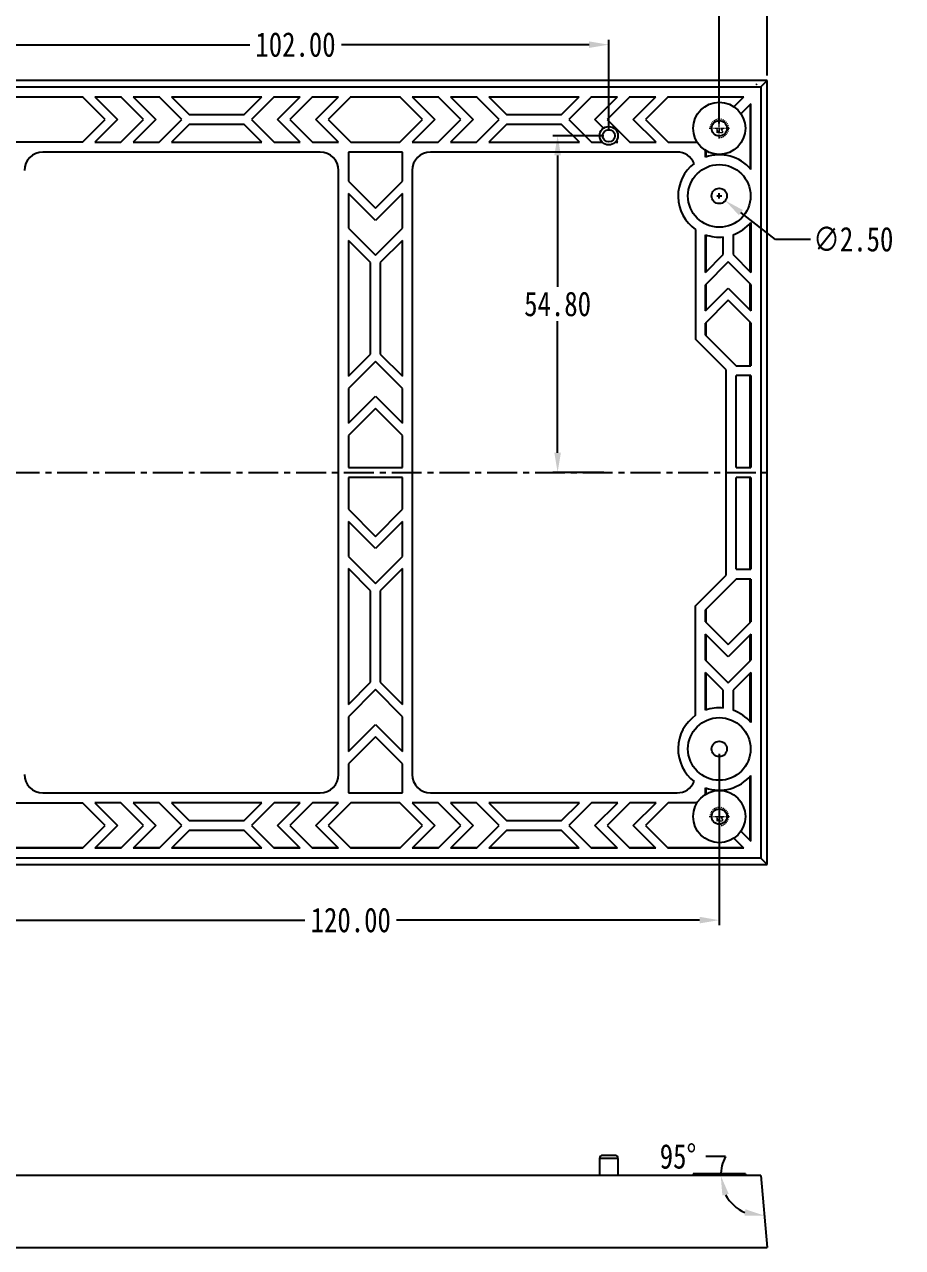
# Model space of a CAD drawing. Header units: inches. Extents: x -421 to 495, y -313 to 296.
# Drawn here: x -138 to 5, y -9.5 to 189.5 of the extents above; entities that cross this region are included whole.
import ezdxf

# ---------------------------------------------------------------- set-up
doc = ezdxf.new("R2010")
doc.units = ezdxf.units.IN
doc.header["$LTSCALE"] = 2.574606
doc.header["$MEASUREMENT"] = 0
doc.header["$PDMODE"] = 3
doc.header["$PDSIZE"] = 0.3125
doc.linetypes.add('CENTER', pattern=[0.6, 0.375, -0.075, 0.075, -0.075])
doc.linetypes.add('HIDDEN', pattern=[0.2, 0.1, -0.1])
doc.layers.get('0').update_dxf_attribs({"linetype": 'CONTINUOUS'})
doc.layers.get('Defpoints').update_dxf_attribs({"linetype": 'CONTINUOUS'})
doc.layers.add('dim', color=82, linetype='CONTINUOUS', lineweight=9)
doc.layers.add('screw', color=33, linetype='CONTINUOUS', lineweight=13)
doc.styles.get("Standard").update_dxf_attribs({"font": 'txt', "width": 0.8})
doc.styles.add('TXT', font='txt.shx', dxfattribs={"bigfont": 'gbcbig.shx'})
doc.dimstyles.get("Standard").update_dxf_attribs({"dimtxt": 0.15625, "dimasz": 0.1875, "dimexe": 0.18, "dimexo": 0.0625, "dimgap": 0.09, "dimtad": 0, "dimtih": 1, "dimtoh": 1, "dimzin": 4, "dimdsep": 46, "dimtxsty": 'Standard', "dimcen": 0.09, "dimadec": 0, "dimazin": 0, "dimtp": 0.01, "dimtm": 0.01, "dimtfac": 1, "dimtofl": 0, "dimtmove": 0, "dimatfit": 3, "dimfxl": 1, "dimtolj": 1, "dimtzin": 4, "dimarcsym": 0})

# ---------------------------------------------------------------- blocks, each defined once
blk = doc.blocks.new('screw_m3_g')
at = {"layer": 'screw', "color": 1, "linetype": 'CENTER', "ltscale": 0.591935}
for p, q in [((-1.65, 0), (1.65, 0)), ((0, -1.65), (0, 1.65))]:
    blk.add_line(p, q, dxfattribs=at)
at = {"layer": 'screw', "color": 33, "linetype": 'HIDDEN', "ltscale": 0.591935}
blk.add_circle((0, 0), 1.25, dxfattribs=at)
at = {"layer": 'screw', "color": 92, "linetype": 'HIDDEN', "ltscale": 0.591935}
blk.add_arc((0, 0), 1.5, 270, 180, dxfattribs=at)
at = {"layer": 'screw', "color": 6, "style": 'TXT'}
blk.add_text('M3', height=0.6, dxfattribs=at).set_placement((-0.51, -0.75))
blk = doc.blocks.new('*D1')
at = {"layer": 'Defpoints', "color": 0}
for p in [(-42.86, 186.26), (-144.86, 172.65), (-42.86, 171.45)]:
    blk.add_point(p, dxfattribs=at)
at = {"layer": 'dim', "color": 0, "lineweight": -2}
for p, q in [((-144.86, 173.45), (-144.86, 187.06)), ((-141.66, 186.26), (-101.32, 186.26)), ((-46.06, 186.26), (-86.39, 186.26)), ((-42.86, 172.25), (-42.86, 187.06))]:
    blk.add_line(p, q, dxfattribs=at)
at = {"layer": 'dim', "color": 0}
for points in [[(-141.66, 186.79), (-141.66, 185.73), (-144.86, 186.26)], [(-46.06, 186.79), (-46.06, 185.73), (-42.86, 186.26)]]:
    blk.add_solid(points, dxfattribs=at)
at = {"layer": 'dim', "color": 0, "insert": (-93.86, 186.26), "char_height": 4, "attachment_point": 5}
blk.add_mtext('\\A1;102.00', dxfattribs=at)
blk = doc.blocks.new('*D2')
at = {"layer": 'Defpoints', "color": 0}
for p in [(-24.86, 193.56), (-144.86, 172.65), (-24.86, 172.65)]:
    blk.add_point(p, dxfattribs=at)
at = {"layer": 'dim', "color": 0, "lineweight": -2}
for p, q in [((-144.86, 173.45), (-144.86, 194.36)), ((-141.66, 193.56), (-92.32, 193.56)), ((-28.06, 193.56), (-77.39, 193.56)), ((-24.86, 173.45), (-24.86, 194.36))]:
    blk.add_line(p, q, dxfattribs=at)
at = {"layer": 'dim', "color": 0}
for points in [[(-141.66, 194.09), (-141.66, 193.02), (-144.86, 193.56)], [(-28.06, 194.09), (-28.06, 193.02), (-24.86, 193.56)]]:
    blk.add_solid(points, dxfattribs=at)
at = {"layer": 'dim', "color": 0, "insert": (-84.86, 193.56), "char_height": 4, "attachment_point": 5}
blk.add_mtext('\\A1;120.00', dxfattribs=at)
blk = doc.blocks.new('*D3')
at = {"layer": 'Defpoints', "color": 0}
for p in [(-24.86, 71.65), (-144.86, 52.85), (-144.86, 43.79)]:
    blk.add_point(p, dxfattribs=at)
at = {"layer": 'dim', "color": 0, "lineweight": -2}
for p, q in [((-24.86, 70.85), (-24.86, 43)), ((-144.86, 52.05), (-144.86, 43)), ((-141.66, 43.79), (-92.32, 43.79)), ((-28.06, 43.79), (-77.39, 43.79))]:
    blk.add_line(p, q, dxfattribs=at)
at = {"layer": 'dim', "color": 0}
for points in [[(-141.66, 44.33), (-141.66, 43.26), (-144.86, 43.79)], [(-28.06, 44.33), (-28.06, 43.26), (-24.86, 43.79)]]:
    blk.add_solid(points, dxfattribs=at)
at = {"layer": 'dim', "color": 0, "insert": (-84.86, 43.79), "char_height": 4, "attachment_point": 5}
blk.add_mtext('\\A1;120.00', dxfattribs=at)
blk = doc.blocks.new('*D7')
at = {"layer": 'Defpoints', "color": 0}
for p in [(-17.06, 204.37), (-272.66, 180.45), (-17.06, 180.45)]:
    blk.add_point(p, dxfattribs=at)
at = {"layer": 'dim', "color": 0, "lineweight": -2}
for p, q in [((-272.66, 181.25), (-272.66, 205.16)), ((-17.06, 181.25), (-17.06, 205.16)), ((-269.46, 204.37), (-158.24, 204.37)), ((-20.26, 204.37), (-131.47, 204.37))]:
    blk.add_line(p, q, dxfattribs=at)
at = {"layer": 'dim', "color": 0}
for points in [[(-269.46, 204.9), (-269.46, 203.83), (-272.66, 204.37)], [(-20.26, 204.9), (-20.26, 203.83), (-17.06, 204.37)]]:
    blk.add_solid(points, dxfattribs=at)
at = {"layer": 'dim', "color": 0, "insert": (-144.86, 204.37), "char_height": 4, "attachment_point": 5}
blk.add_mtext('\\A1;255.60{\\H2.400000;\\S+0.300^ -0.200;}', dxfattribs=at)
blk = doc.blocks.new('*D13')
at = {"layer": 'Defpoints', "color": 0}
for p in [(-42.86, 171.45), (-51.18, 116.65), (-42.86, 116.65)]:
    blk.add_point(p, dxfattribs=at)
at = {"layer": 'dim', "color": 0, "lineweight": -2}
for p, q in [((-43.66, 171.45), (-51.98, 171.45)), ((-51.18, 168.25), (-51.18, 146.85)), ((-51.18, 119.85), (-51.18, 141.25)), ((-43.66, 116.65), (-51.98, 116.65))]:
    blk.add_line(p, q, dxfattribs=at)
at = {"layer": 'dim', "color": 0}
for points in [[(-51.71, 168.25), (-50.65, 168.25), (-51.18, 171.45)], [(-51.71, 119.85), (-50.65, 119.85), (-51.18, 116.65)]]:
    blk.add_solid(points, dxfattribs=at)
at = {"layer": 'dim', "color": 0, "insert": (-51.18, 144.05), "char_height": 4, "attachment_point": 5}
blk.add_mtext('\\A1;54.80', dxfattribs=at)
blk = doc.blocks.new('*D18')
at = {"layer": 'Defpoints', "color": 0}
for p in [(-271.63, 2.21), (-18.08, 2.21), (-18.08, 2.21), (-21.01, -3.63), (-17.06, -9.49)]:
    blk.add_point(p, dxfattribs=at)
at = {"layer": 'dim', "color": 0, "lineweight": -2}
blk.add_line((-23.84, 5.32), (-27.04, 5.32), dxfattribs=at)
for start, end in [(151.6724, 180), (208.3276, 246.6724)]:
    blk.add_arc((-18.08, 2.21), 6.54, start, end, dxfattribs=at)
at = {"layer": 'dim', "color": 0}
for points in [[(-24.35, -1.02), (-23.32, -0.76), (-24.62, 2.21)], [(-20.58, -3.26), (-20.75, -4.32), (-17.51, -4.3)]]:
    blk.add_solid(points, dxfattribs=at)
at = {"layer": 'dim', "color": 0, "insert": (-31.57, 5.32), "char_height": 4, "attachment_point": 5}
blk.add_mtext('\\A1;95°', dxfattribs=at)
blk = doc.blocks.new('*D33')
at = {"layer": 'Defpoints', "color": 0}
for p in [(-25.85, 162.41), (-23.87, 160.88)]:
    blk.add_point(p, dxfattribs=at)
at = {"layer": 'dim', "color": 0, "lineweight": -2}
for p, q in [((-25.28, 161.65), (-24.43, 161.65)), ((-24.86, 161.22), (-24.86, 162.07)), ((-15.71, 154.58), (-21.33, 158.93)), ((-9.98, 154.58), (-15.71, 154.58))]:
    blk.add_line(p, q, dxfattribs=at)
at = {"layer": 'dim', "color": 0}
blk.add_solid([(-21.01, 159.35), (-21.66, 158.5), (-23.87, 160.88)], dxfattribs=at)
at = {"layer": 'dim', "color": 0, "insert": (-3.04, 154.58), "char_height": 4, "attachment_point": 5}
blk.add_mtext('\\A1;∅2.50', dxfattribs=at)

msp = doc.modelspace()

# ---------------------------------------------------------------- linework, layer by layer
at = {"color": 7, "linetype": 'Continuous'}
for p, q in [((-17.056, 180.44552), (-272.656, 180.44552)), ((-271.63238, 179.42191), (-18.07962, 179.42191)), ((-18.82942, 179.79918), (-18.79612, 179.83678)), ((-18.77575, 179.79885), (-18.82942, 179.79918)), ((-18.79612, 179.83678), (-18.77575, 179.79885)), ((-18.07962, 179.42191), (-17.056, 180.44552)), ((-18.07962, 179.42191), (-18.07962, 53.86914)), ((-17.056, 52.84552), (-17.056, 180.44552)), ((-144.056, 177.78441), (-128.54489, 177.78441)), ((-128.4506, 177.69012), (-144.056, 177.69012)), ((-124.856, 174.09552), (-128.54489, 177.78441)), ((-126.54489, 177.78441), (-122.856, 174.09552)), ((-126.54489, 177.78441), (-122.30224, 177.78441)), ((-122.20796, 177.69012), (-126.4506, 177.69012)), ((-118.61336, 174.09552), (-122.30224, 177.78441)), ((-120.30224, 177.78441), (-116.0596, 177.78441)), ((-120.30224, 177.78441), (-116.61336, 174.09552)), ((-115.96532, 177.69012), (-120.20796, 177.69012)), ((-112.37072, 174.09552), (-116.0596, 177.78441)), ((-114.0596, 177.78441), (-99.34128, 177.78441)), ((-114.0596, 177.78441), (-111.17072, 174.89552)), ((-99.43557, 177.69012), (-113.96532, 177.69012)), ((-102.23017, 174.89552), (-99.34128, 177.78441)), ((-97.34128, 177.78441), (-101.03017, 174.09552)), ((-93.19293, 177.69012), (-97.43557, 177.69012)), ((-97.34128, 177.78441), (-93.09864, 177.78441)), ((-96.78753, 174.09552), (-93.09864, 177.78441)), ((-91.09864, 177.78441), (-94.78753, 174.09552)), ((-86.95029, 177.69012), (-91.19293, 177.69012)), ((-91.09864, 177.78441), (-86.856, 177.78441)), ((-90.54489, 174.09552), (-86.856, 177.78441)), ((-84.856, 177.78441), (-88.54489, 174.09552)), ((-76.76172, 177.69012), (-84.95029, 177.69012)), ((-84.856, 177.78441), (-76.856, 177.78441)), ((-73.16712, 174.09552), (-76.856, 177.78441)), ((-74.856, 177.78441), (-70.61336, 177.78441)), ((-74.856, 177.78441), (-71.16712, 174.09552)), ((-70.51907, 177.69012), (-74.76172, 177.69012)), ((-66.92448, 174.09552), (-70.61336, 177.78441)), ((-68.61336, 177.78441), (-64.37072, 177.78441)), ((-68.61336, 177.78441), (-64.92448, 174.09552)), ((-64.27643, 177.69012), (-68.51907, 177.69012)), ((-60.68184, 174.09552), (-64.37072, 177.78441)), ((-62.37072, 177.78441), (-47.6524, 177.78441)), ((-62.37072, 177.78441), (-59.48184, 174.89552)), ((-47.74669, 177.69012), (-62.27643, 177.69012)), ((-50.54128, 174.89552), (-47.6524, 177.78441)), ((-45.6524, 177.78441), (-49.34128, 174.09552)), ((-41.50404, 177.69012), (-45.74669, 177.69012)), ((-45.6524, 177.78441), (-41.40976, 177.78441)), ((-45.09864, 174.09552), (-41.40976, 177.78441)), ((-39.40976, 177.78441), (-43.09864, 174.09552)), ((-35.2614, 177.69012), (-39.50404, 177.69012)), ((-39.40976, 177.78441), (-35.16712, 177.78441)), ((-38.856, 174.09552), (-35.16712, 177.78441)), ((-33.16712, 177.78441), (-36.856, 174.09552)), ((-20.94277, 177.69012), (-33.2614, 177.69012)), ((-33.16712, 177.78441), (-20.84849, 177.78441)), ((-22.4702, 176.16269), (-20.84849, 177.78441)), ((-19.71712, 176.65304), (-21.33883, 175.03131)), ((-19.8114, 176.55875), (-19.8114, 166.05484)), ((-19.71712, 165.94458), (-19.71712, 176.65304)), ((-128.55584, 170.39568), (-124.856, 174.09552)), ((-122.856, 174.09552), (-126.55584, 170.39568)), ((-122.3132, 170.39568), (-118.61336, 174.09552)), ((-116.61336, 174.09552), (-120.3132, 170.39568)), ((-116.07056, 170.39568), (-112.37072, 174.09552)), ((-111.17072, 173.29552), (-114.07056, 170.39568)), ((-111.17072, 174.89552), (-102.23017, 174.89552)), ((-102.23017, 173.29552), (-111.17072, 173.29552)), ((-99.33033, 170.39568), (-102.23017, 173.29552)), ((-101.03017, 174.09552), (-97.33033, 170.39568)), ((-93.08769, 170.39568), (-96.78753, 174.09552)), ((-94.78753, 174.09552), (-91.08769, 170.39568)), ((-86.84504, 170.39568), (-90.54489, 174.09552)), ((-88.54489, 174.09552), (-84.84504, 170.39568)), ((-76.86696, 170.39568), (-73.16712, 174.09552)), ((-71.16712, 174.09552), (-74.86696, 170.39568)), ((-70.62432, 170.39568), (-66.92448, 174.09552)), ((-64.92448, 174.09552), (-68.62432, 170.39568)), ((-64.38168, 170.39568), (-60.68184, 174.09552)), ((-59.48184, 173.29552), (-62.38168, 170.39568)), ((-59.48184, 174.89552), (-50.54128, 174.89552)), ((-50.54128, 173.29552), (-59.48184, 173.29552)), ((-47.64144, 170.39568), (-50.54128, 173.29552)), ((-49.34128, 174.09552), (-45.64144, 170.39568)), ((-43.69324, 172.69012), (-45.09864, 174.09552)), ((-43.09864, 174.09552), (-39.3988, 170.39568)), ((-35.15616, 170.39568), (-38.856, 174.09552)), ((-36.856, 174.09552), (-33.15616, 170.39568)), ((-128.55584, 170.39568), (-141.25035, 170.39568)), ((-126.55584, 170.39568), (-122.3132, 170.39568)), ((-120.3132, 170.39568), (-116.07056, 170.39568)), ((-114.07056, 170.39568), (-99.33033, 170.39568)), ((-97.33033, 170.39568), (-93.08769, 170.39568)), ((-91.08769, 170.39568), (-86.84504, 170.39568)), ((-84.84504, 170.39568), (-76.86696, 170.39568)), ((-74.86696, 170.39568), (-70.62432, 170.39568)), ((-68.62432, 170.39568), (-64.38168, 170.39568)), ((-62.38168, 170.39568), (-47.64144, 170.39568)), ((-45.64144, 170.39568), (-43.92737, 170.39568)), ((-41.78463, 170.39568), (-41.3988, 170.39568)), ((-41.3988, 170.39568), (-41.6114, 170.60828)), ((-39.3988, 170.39568), (-35.15616, 170.39568)), ((-33.15616, 170.39568), (-28.46165, 170.39568)), ((-89.856, 168.78521), (-134.99568, 168.78521)), ((-76.456, 168.78521), (-85.256, 168.78521)), ((-85.256, 168.78521), (-85.256, 164.04552)), ((-76.456, 164.04552), (-76.456, 168.78521)), ((-31.71632, 168.78521), (-71.856, 168.78521)), ((-27.10584, 167.95648), (-27.10584, 169.03987)), ((-27.01156, 167.98931), (-27.01156, 168.98273)), ((-86.856, 67.50584), (-86.856, 165.78521)), ((-74.856, 165.78521), (-74.856, 67.50584)), ((-85.256, 164.04552), (-80.856, 159.64552)), ((-80.856, 159.64552), (-76.456, 164.04552)), ((-85.256, 162.04552), (-85.256, 156.38867)), ((-80.856, 157.64552), (-85.256, 162.04552)), ((-76.456, 162.04552), (-80.856, 157.64552)), ((-76.456, 156.38867), (-76.456, 162.04552)), ((-19.71712, 157.34647), (-19.71712, 149.21021)), ((-85.256, 156.38867), (-80.856, 151.98867)), ((-80.856, 151.98867), (-76.456, 156.38867)), ((-28.71632, 156.1694), (-28.71632, 138.33531)), ((-27.10584, 149.19925), (-27.10584, 155.33456)), ((-27.01156, 149.29354), (-27.01156, 155.30174)), ((-22.606, 155.33462), (-22.606, 152.09909)), ((-19.8114, 149.3045), (-19.8114, 157.23621)), ((-85.256, 154.38867), (-85.256, 132.30238)), ((-81.656, 150.78867), (-85.256, 154.38867)), ((-76.456, 154.38867), (-80.056, 150.78867)), ((-76.456, 132.30238), (-76.456, 154.38867)), ((-24.206, 152.09909), (-24.206, 154.97713)), ((-27.10584, 149.19925), (-24.206, 152.09909)), ((-22.606, 152.09909), (-19.71712, 149.21021)), ((-81.656, 135.90238), (-81.656, 150.78867)), ((-80.056, 150.78867), (-80.056, 135.90238)), ((-23.406, 150.89909), (-27.10584, 147.19925)), ((-19.71712, 147.21021), (-23.406, 150.89909)), ((-27.01156, 143.0509), (-27.01156, 147.29354)), ((-19.8114, 143.06186), (-19.8114, 147.3045)), ((-27.10584, 142.95661), (-27.10584, 147.19925)), ((-27.10584, 142.95661), (-23.406, 146.65645)), ((-23.406, 146.65645), (-19.71712, 142.96757)), ((-19.71712, 147.21021), (-19.71712, 142.96757)), ((-23.406, 144.65645), (-27.10584, 140.95661)), ((-19.71712, 140.96757), (-23.406, 144.65645)), ((-27.10584, 138.98693), (-27.10584, 140.95661)), ((-27.01156, 138.89265), (-27.01156, 141.0509)), ((-19.8114, 133.99741), (-19.8114, 141.06186)), ((-19.71712, 140.96757), (-19.71712, 133.99741)), ((-23.71632, 133.33531), (-28.71632, 138.33531)), ((-27.10584, 138.98693), (-22.11632, 133.99741)), ((-85.256, 132.30238), (-81.656, 135.90238)), ((-80.056, 135.90238), (-76.456, 132.30238)), ((-80.856, 134.70238), (-85.256, 130.30238)), ((-76.456, 130.30238), (-80.856, 134.70238)), ((-22.11632, 133.99741), (-19.71712, 133.99741)), ((-23.71632, 99.95573), (-23.71632, 133.33531)), ((-19.71712, 132.39741), (-22.11632, 132.39741)), ((-22.11632, 117.44552), (-22.11632, 132.39741)), ((-19.8114, 117.44552), (-19.8114, 132.39741)), ((-19.71712, 132.39741), (-19.71712, 117.44552)), ((-85.256, 130.30238), (-85.256, 124.64552)), ((-76.456, 124.64552), (-76.456, 130.30238)), ((-85.256, 124.64552), (-80.856, 129.04552)), ((-80.856, 129.04552), (-76.456, 124.64552)), ((-80.856, 127.04552), (-85.256, 122.64552)), ((-76.456, 122.64552), (-80.856, 127.04552)), ((-85.256, 122.64552), (-85.256, 117.44552)), ((-76.456, 117.44552), (-76.456, 122.64552)), ((-85.256, 117.44552), (-76.456, 117.44552)), ((-22.11632, 117.44552), (-19.71712, 117.44552)), ((-76.456, 115.84552), (-85.256, 115.84552)), ((-85.256, 115.84552), (-85.256, 110.64552)), ((-76.456, 110.64552), (-76.456, 115.84552)), ((-19.71712, 115.84552), (-22.11632, 115.84552)), ((-22.11632, 100.89364), (-22.11632, 115.84552)), ((-19.8114, 100.89364), (-19.8114, 115.84552)), ((-19.71712, 115.84552), (-19.71712, 100.89364)), ((-85.256, 110.64552), (-80.856, 106.24552)), ((-80.856, 106.24552), (-76.456, 110.64552)), ((-80.856, 104.24552), (-85.256, 108.64552)), ((-85.256, 108.64552), (-85.256, 102.98867)), ((-76.456, 108.64552), (-80.856, 104.24552)), ((-76.456, 102.98867), (-76.456, 108.64552)), ((-85.256, 102.98867), (-80.856, 98.58867)), ((-80.856, 98.58867), (-76.456, 102.98867)), ((-81.656, 97.38867), (-85.256, 100.98867)), ((-85.256, 100.98867), (-85.256, 78.90238)), ((-76.456, 100.98867), (-80.056, 97.38867)), ((-76.456, 78.90238), (-76.456, 100.98867)), ((-28.71632, 94.95573), (-23.71632, 99.95573)), ((-22.11632, 100.89364), (-19.71712, 100.89364)), ((-22.11632, 99.29364), (-27.10584, 94.30411)), ((-19.71712, 99.29364), (-22.11632, 99.29364)), ((-19.8114, 92.22919), (-19.8114, 99.29364)), ((-19.71712, 99.29364), (-19.71712, 92.32348)), ((-81.656, 82.50238), (-81.656, 97.38867)), ((-80.056, 97.38867), (-80.056, 82.50238)), ((-28.71632, 77.12165), (-28.71632, 94.95573)), ((-27.10584, 92.33443), (-27.10584, 94.30411)), ((-27.01156, 92.24015), (-27.01156, 94.3984)), ((-27.10584, 92.33443), (-23.406, 88.63459)), ((-23.406, 88.63459), (-19.71712, 92.32348)), ((-23.406, 86.63459), (-27.10584, 90.33443)), ((-27.10584, 86.09179), (-27.10584, 90.33443)), ((-27.01156, 85.99751), (-27.01156, 90.24015)), ((-19.71712, 90.32348), (-23.406, 86.63459)), ((-19.8114, 85.98655), (-19.8114, 90.22919)), ((-19.71712, 90.32348), (-19.71712, 86.08084)), ((-27.10584, 86.09179), (-23.406, 82.39195)), ((-23.406, 82.39195), (-19.71712, 86.08084)), ((-24.206, 81.19195), (-27.10584, 84.09179)), ((-27.10584, 77.95648), (-27.10584, 84.09179)), ((-27.01156, 77.98931), (-27.01156, 83.99751)), ((-19.71712, 84.08084), (-22.606, 81.19195)), ((-19.8114, 76.05484), (-19.8114, 83.98655)), ((-19.71712, 84.08084), (-19.71712, 75.94458)), ((-85.256, 78.90238), (-81.656, 82.50238)), ((-80.056, 82.50238), (-76.456, 78.90238)), ((-80.856, 81.30238), (-85.256, 76.90238)), ((-76.456, 76.90238), (-80.856, 81.30238)), ((-24.206, 78.31392), (-24.206, 81.19195)), ((-22.606, 81.19195), (-22.606, 77.95643)), ((-85.256, 76.90238), (-85.256, 71.24552)), ((-85.256, 71.24552), (-80.856, 75.64552)), ((-80.856, 75.64552), (-76.456, 71.24552)), ((-76.456, 71.24552), (-76.456, 76.90238)), ((-80.856, 73.64552), (-85.256, 69.24552)), ((-76.456, 69.24552), (-80.856, 73.64552)), ((-85.256, 69.24552), (-85.256, 64.50584)), ((-76.456, 64.50584), (-76.456, 69.24552)), ((-19.8114, 56.7323), (-19.8114, 67.23621)), ((-19.71712, 56.63801), (-19.71712, 67.34647)), ((-134.99568, 64.50584), (-89.856, 64.50584)), ((-85.256, 64.50584), (-76.456, 64.50584)), ((-71.856, 64.50584), (-31.71632, 64.50584)), ((-27.10584, 64.25117), (-27.10584, 65.33456)), ((-27.01156, 64.30832), (-27.01156, 65.30174)), ((-141.25035, 62.89536), (-128.55584, 62.89536)), ((-124.856, 59.19552), (-128.55584, 62.89536)), ((-122.3132, 62.89536), (-126.55584, 62.89536)), ((-126.55584, 62.89536), (-122.856, 59.19552)), ((-118.61336, 59.19552), (-122.3132, 62.89536)), ((-116.07056, 62.89536), (-120.3132, 62.89536)), ((-120.3132, 62.89536), (-116.61336, 59.19552)), ((-112.37072, 59.19552), (-116.07056, 62.89536)), ((-99.33033, 62.89536), (-114.07056, 62.89536)), ((-114.07056, 62.89536), (-111.17072, 59.99552)), ((-102.23017, 59.99552), (-99.33033, 62.89536)), ((-97.33033, 62.89536), (-101.03017, 59.19552)), ((-93.08769, 62.89536), (-97.33033, 62.89536)), ((-96.78753, 59.19552), (-93.08769, 62.89536)), ((-91.08769, 62.89536), (-94.78753, 59.19552)), ((-86.84504, 62.89536), (-91.08769, 62.89536)), ((-90.54489, 59.19552), (-86.84504, 62.89536)), ((-84.84504, 62.89536), (-88.54489, 59.19552)), ((-76.86696, 62.89536), (-84.84504, 62.89536)), ((-73.16712, 59.19552), (-76.86696, 62.89536)), ((-70.62432, 62.89536), (-74.86696, 62.89536)), ((-74.86696, 62.89536), (-71.16712, 59.19552)), ((-66.92448, 59.19552), (-70.62432, 62.89536)), ((-64.38168, 62.89536), (-68.62432, 62.89536)), ((-68.62432, 62.89536), (-64.92448, 59.19552)), ((-60.68184, 59.19552), (-64.38168, 62.89536)), ((-47.64144, 62.89536), (-62.38168, 62.89536)), ((-62.38168, 62.89536), (-59.48184, 59.99552)), ((-50.54128, 59.99552), (-47.64144, 62.89536)), ((-45.64144, 62.89536), (-49.34128, 59.19552)), ((-41.3988, 62.89536), (-45.64144, 62.89536)), ((-45.09864, 59.19552), (-41.3988, 62.89536)), ((-39.3988, 62.89536), (-43.09864, 59.19552)), ((-35.15616, 62.89536), (-39.3988, 62.89536)), ((-38.856, 59.19552), (-35.15616, 62.89536)), ((-33.15616, 62.89536), (-36.856, 59.19552)), ((-28.46165, 62.89536), (-33.15616, 62.89536)), ((-111.17072, 59.99552), (-102.23017, 59.99552)), ((-59.48184, 59.99552), (-50.54128, 59.99552)), ((-128.54489, 55.50664), (-124.856, 59.19552)), ((-122.856, 59.19552), (-126.54489, 55.50664)), ((-122.30224, 55.50664), (-118.61336, 59.19552)), ((-116.61336, 59.19552), (-120.30224, 55.50664)), ((-116.0596, 55.50664), (-112.37072, 59.19552)), ((-111.17072, 58.39552), (-114.0596, 55.50664)), ((-102.23017, 58.39552), (-111.17072, 58.39552)), ((-99.34128, 55.50664), (-102.23017, 58.39552)), ((-101.03017, 59.19552), (-97.34128, 55.50664)), ((-93.09864, 55.50664), (-96.78753, 59.19552)), ((-94.78753, 59.19552), (-91.09864, 55.50664)), ((-86.856, 55.50664), (-90.54489, 59.19552)), ((-88.54489, 59.19552), (-84.856, 55.50664)), ((-76.856, 55.50664), (-73.16712, 59.19552)), ((-71.16712, 59.19552), (-74.856, 55.50664)), ((-70.61336, 55.50664), (-66.92448, 59.19552)), ((-64.92448, 59.19552), (-68.61336, 55.50664)), ((-64.37072, 55.50664), (-60.68184, 59.19552)), ((-59.48184, 58.39552), (-62.37072, 55.50664)), ((-50.54128, 58.39552), (-59.48184, 58.39552)), ((-47.6524, 55.50664), (-50.54128, 58.39552)), ((-49.34128, 59.19552), (-45.6524, 55.50664)), ((-41.40976, 55.50664), (-45.09864, 59.19552)), ((-43.09864, 59.19552), (-39.40976, 55.50664)), ((-35.16712, 55.50664), (-38.856, 59.19552)), ((-36.856, 59.19552), (-33.16712, 55.50664)), ((-21.33883, 58.25973), (-19.71712, 56.63801)), ((-20.84849, 55.50664), (-22.4702, 57.12835)), ((-18.07962, 53.86914), (-271.63238, 53.86914)), ((-144.056, 55.60093), (-128.4506, 55.60093)), ((-128.54489, 55.50664), (-144.056, 55.50664)), ((-122.30224, 55.50664), (-126.54489, 55.50664)), ((-126.4506, 55.60093), (-122.20796, 55.60093)), ((-116.0596, 55.50664), (-120.30224, 55.50664)), ((-120.20796, 55.60093), (-115.96532, 55.60093)), ((-99.34128, 55.50664), (-114.0596, 55.50664)), ((-113.96532, 55.60093), (-99.43557, 55.60093)), ((-97.43557, 55.60093), (-93.19293, 55.60093)), ((-93.09864, 55.50664), (-97.34128, 55.50664)), ((-91.19293, 55.60093), (-86.95029, 55.60093)), ((-86.856, 55.50664), (-91.09864, 55.50664)), ((-84.95029, 55.60093), (-76.76172, 55.60093)), ((-76.856, 55.50664), (-84.856, 55.50664)), ((-70.61336, 55.50664), (-74.856, 55.50664)), ((-74.76172, 55.60093), (-70.51907, 55.60093)), ((-64.37072, 55.50664), (-68.61336, 55.50664)), ((-68.51907, 55.60093), (-64.27643, 55.60093)), ((-47.6524, 55.50664), (-62.37072, 55.50664)), ((-62.27643, 55.60093), (-47.74669, 55.60093)), ((-45.74669, 55.60093), (-41.50404, 55.60093)), ((-41.40976, 55.50664), (-45.6524, 55.50664)), ((-39.50404, 55.60093), (-35.2614, 55.60093)), ((-35.16712, 55.50664), (-39.40976, 55.50664)), ((-33.2614, 55.60093), (-20.94277, 55.60093)), ((-20.84849, 55.50664), (-33.16712, 55.50664)), ((-18.07962, 53.86914), (-17.056, 52.84552)), ((-272.656, 52.84552), (-17.056, 52.84552)), ((-41.356, 5.01324), (-44.356, 5.01324)), ((-44.356, 5.01324), (-44.356, 2.21324)), ((-41.856, 5.51324), (-43.856, 5.51324)), ((-41.356, 5.01324), (-41.356, 2.21324)), ((-18.07962, 2.21324), (-271.63238, 2.21324)), ((-20.606, 2.51324), (-29.106, 2.51324)), ((-29.106, 2.51324), (-29.106, 2.21324)), ((-20.606, 2.51324), (-20.606, 2.21324)), ((-18.07962, 2.21324), (-17.056, -9.48676)), ((-272.656, -9.48676), (-17.056, -9.48676))]:
    msp.add_line(p, q, dxfattribs=at)
at = {"color": 1, "linetype": 'CENTER', "ltscale": 5.035395}
msp.add_line((-272.656, 116.64552), (-17.056, 116.64552), dxfattribs=at)
at = {"color": 7, "linetype": 'Continuous'}
for centre, radius in [((-24.856, 172.64552), 4.25), ((-24.856, 172.64552), 1.25), ((-24.856, 161.64552), 5.1), ((-24.856, 161.64552), 1.25), ((-24.856, 71.64552), 5.1), ((-24.856, 71.64552), 1.25), ((-24.856, 60.64552), 4.25), ((-24.856, 60.64552), 1.25)]:
    msp.add_circle(centre, radius, dxfattribs=at)
at = {"color": 1, "linetype": 'Continuous'}
for radius in [1.5, 1]:
    msp.add_circle((-42.856, 171.44552), radius, dxfattribs=at)
at = {"color": 7, "linetype": 'Continuous'}
for centre, radius, start, end in [((-134.99568, 165.78521), 3, 90, 180), ((-89.856, 165.78521), 3, 0, 90), ((-71.856, 165.78521), 3, 90, 180), ((-31.71632, 165.78521), 3, 22.8141069, 90), ((-24.856, 161.64552), 6.7, 39.9149661, 109.6210176), ((-24.856, 161.64552), 6.7, 127.6760382, 234.8186217), ((-24.856, 161.64552), 6.7, 289.6224639, 320.0850339), ((-24.856, 161.64552), 6.7, 250.3789824, 275.5673023), ((-24.856, 71.64552), 6.7, 84.4326977, 109.6210176), ((-24.856, 71.64552), 6.7, 39.9149661, 70.3775361), ((-24.856, 71.64552), 6.7, 125.1813783, 232.3239618), ((-134.99568, 67.50584), 3, 180, 270), ((-89.856, 67.50584), 3, 270, 0), ((-71.856, 67.50584), 3, 180, 270), ((-31.71632, 67.50584), 3, 270, 337.1858932), ((-24.856, 71.64552), 6.7, 250.3789824, 320.0850339), ((-43.856, 5.01324), 0.5, 90, 180), ((-41.856, 5.01324), 0.5, 0, 90)]:
    msp.add_arc(centre, radius, start, end, dxfattribs=at)

# ---------------------------------------------------------------- block references
at = {"layer": 'screw'}
for p in [(-24.856, 172.64552), (-24.856, 60.64552)]:
    msp.add_blockref('screw_m3_g', p, dxfattribs=at)

# ---------------------------------------------------------------- dimensions: what is measured, and where the dimension line sits
at = {"layer": 'dim'}
for base, p1, p2, override, picture, middle in [((-17.056, 204.36511), (-272.656, 180.44552), (-17.056, 180.44552), {"dimtxt": 4, "dimasz": 3.2, "dimexe": 0.7996, "dimexo": 0.7996, "dimgap": 0.7996, "dimdec": 2, "dimzin": 0, "dimcen": 0.421299, "dimtol": 1, "dimlim": 0, "dimtp": 0.3, "dimtm": 0.2, "dimtfac": 0.6, "dimtdec": 3, "dimtolj": 1, "dimtzin": 0}, '*D7', (-144.856, 204.36511)), ((-24.856, 193.55724), (-144.856, 172.64552), (-24.856, 172.64552), {"dimtxt": 4, "dimasz": 3.2, "dimexe": 0.7996, "dimexo": 0.7996, "dimgap": 0.7996, "dimdec": 2, "dimzin": 0, "dimcen": 0.421299, "dimtp": 0, "dimtm": 0, "dimtdec": 4, "dimtzin": 0}, '*D2', (-84.856, 193.55724)), ((-42.856, 186.2612), (-144.856, 172.64552), (-42.856, 171.44552), {"dimtxt": 4, "dimasz": 3.2, "dimexe": 0.7996, "dimexo": 0.7996, "dimgap": 0.7996, "dimdec": 2, "dimzin": 0, "dimcen": 0.421299, "dimtp": 0, "dimtm": 0, "dimtdec": 4, "dimtzin": 0}, '*D1', (-93.856, 186.2612)), ((-144.856, 43.79496), (-24.856, 71.64552), (-144.856, 52.84552), {"dimtxt": 4, "dimasz": 3.2, "dimexe": 0.7996, "dimexo": 0.7996, "dimgap": 0.7996, "dimdec": 2, "dimzin": 0, "dimcen": 0.421299, "dimtp": 0, "dimtm": 0, "dimtdec": 4, "dimtzin": 0}, '*D3', (-84.856, 43.79496))]:
    dim = msp.add_linear_dim(base=base, p1=p1, p2=p2, dimstyle='Standard', override=override, dxfattribs=at)
    dim.commit()
    dim.dimension.update_dxf_attribs({"geometry": picture, "text_midpoint": middle})
dim = msp.add_linear_dim(base=(-51.18078, 116.64552), p1=(-42.856, 171.44552), p2=(-42.856, 116.64552), angle=90, dimstyle='Standard', override={"dimtxt": 4, "dimasz": 3.2, "dimexe": 0.7996, "dimexo": 0.7996, "dimgap": 0.7996, "dimdec": 2, "dimzin": 0, "dimcen": 0.421299, "dimtp": 0, "dimtm": 0, "dimtdec": 4, "dimtzin": 0}, dxfattribs=at)
dim.commit()
dim.dimension.update_dxf_attribs({"geometry": '*D13', "text_midpoint": (-51.18078, 144.04552)})
dim = msp.add_diameter_dim_2p(p1=(-25.84522, 162.40969), p2=(-23.86679, 160.88136), dimstyle='Standard', override={"dimtxt": 4, "dimasz": 3.2, "dimexe": 0.49975, "dimexo": 0.49975, "dimgap": 0.7996, "dimdec": 2, "dimzin": 0, "dimcen": 0.421299, "dimtp": 0, "dimtm": 0, "dimtdec": 4, "dimtzin": 0}, dxfattribs=at)
dim.commit()
dim.dimension.update_dxf_attribs({"geometry": '*D33', "text_midpoint": (-3.04225, 154.57904), "dimtype": 163})
dim = msp.add_angular_dim_2l(base=(-21.01421, -3.63), line1=((-18.07962, 2.21324), (-17.056, -9.48676)), line2=((-18.07962, 2.21324), (-271.63238, 2.21324)), dimstyle='Standard', override={"dimtxt": 4, "dimasz": 3.2, "dimexe": 0.7996, "dimexo": 0.7996, "dimgap": 0.7996, "dimdec": 4, "dimzin": 0, "dimcen": 0.421299, "dimtp": 0, "dimtm": 0, "dimtdec": 4, "dimtzin": 0}, dxfattribs=at)
dim.commit()
dim.dimension.update_dxf_attribs({"geometry": '*D18', "text_midpoint": (-31.56828, 5.31597)})

doc.saveas('drawing.dxf')
